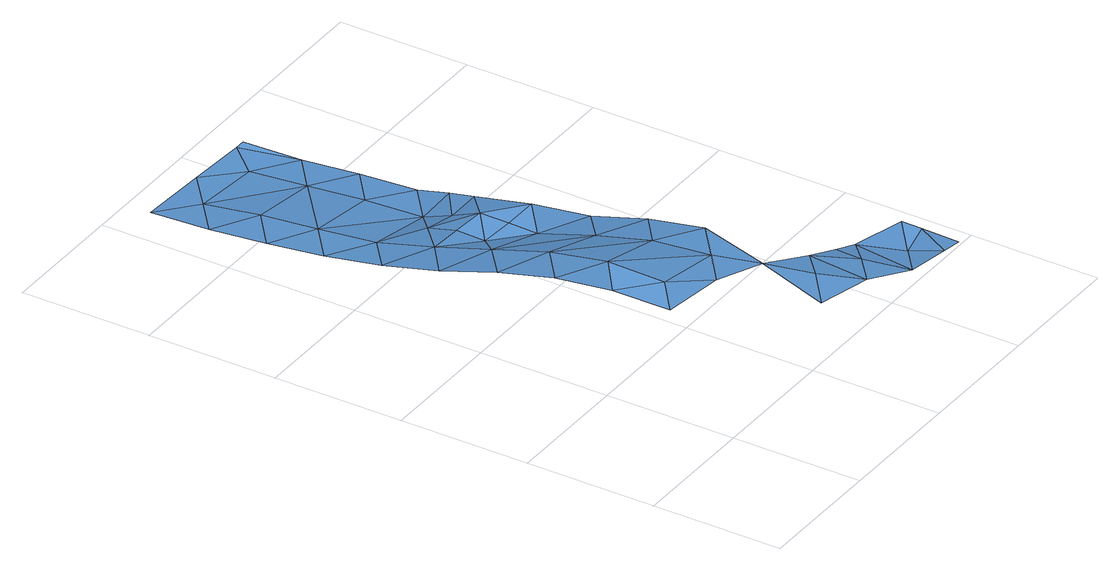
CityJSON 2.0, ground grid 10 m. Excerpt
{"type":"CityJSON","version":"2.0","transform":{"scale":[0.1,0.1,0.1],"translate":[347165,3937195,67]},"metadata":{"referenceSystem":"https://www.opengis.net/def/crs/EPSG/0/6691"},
"CityObjects":{
"waterbody1":{"type":"WaterBody","attributes":{"name":"8","class":"1140","function":"1","WaterBodyRiverFloodingRiskAttribute.description":"4","WaterBodyRiverFloodingRiskAttribute.rankOrg":"1","WaterBodyRiverFloodingRiskAttribute.adminType":"2","WaterBodyRiverFloodingRiskAttribute.scale":"L1"},"geometry":[{"type":"MultiSurface","lod":"1","boundaries":[[[0,1,2]],[[3,2,1]],[[4,2,3]],[[2,4,5]],[[6,5,4]],[[7,5,6]],[[8,5,7]],[[5,8,9]],[[8,10,9]],[[11,12,13]],[[11,14,12]],[[14,11,15]],[[16,15,11]],[[17,15,16]],[[15,17,18]],[[19,20,21]],[[19,22,20]],[[19,23,22]],[[13,24,11]],[[10,25,26]],[[8,25,10]],[[9,0,5]],[[8,7,25]],[[27,7,6]],[[4,28,6]],[[4,3,29]],[[5,0,2]],[[30,31,32]],[[30,33,31]],[[33,30,22]],[[34,33,22]],[[33,34,35]],[[35,34,36]],[[23,36,34]],[[33,35,37]],[[1,0,38]],[[31,33,37]],[[32,14,30]],[[30,14,20]],[[23,34,22]],[[22,30,20]],[[15,21,20]],[[15,18,21]],[[39,40,17]],[[41,42,26]],[[41,26,25]],[[41,25,40]],[[27,43,7]],[[28,27,6]],[[4,29,28]],[[16,39,17]],[[24,16,11]],[[20,14,15]],[[12,14,32]],[[44,18,17]],[[45,7,43]],[[43,44,45]],[[45,25,7]],[[25,45,40]],[[40,45,17]],[[45,44,17]]]}]},
"waterbody2":{"type":"WaterBody","attributes":{"name":"8","class":"1140","function":"1","WaterBodyRiverFloodingRiskAttribute.description":"4","WaterBodyRiverFloodingRiskAttribute.rankOrg":"2","WaterBodyRiverFloodingRiskAttribute.adminType":"2","WaterBodyRiverFloodingRiskAttribute.scale":"L1"},"geometry":[{"type":"MultiSurface","lod":"1","boundaries":[[[46,40,39]],[[24,13,46]],[[46,16,24]],[[39,16,46]],[[13,42,46]],[[41,40,46]],[[41,46,42]]]}]},
"waterbody3":{"type":"WaterBody","attributes":{"name":"8","class":"1140","function":"1","WaterBodyRiverFloodingRiskAttribute.description":"4","WaterBodyRiverFloodingRiskAttribute.rankOrg":"1","WaterBodyRiverFloodingRiskAttribute.adminType":"2","WaterBodyRiverFloodingRiskAttribute.scale":"L1"},"geometry":[{"type":"MultiSurface","lod":"1","boundaries":[[[47,48,49]],[[47,50,48]],[[50,47,51]],[[51,47,52]],[[52,53,51]],[[54,53,52]],[[54,55,56]],[[53,56,57]],[[51,53,57]],[[37,58,59]],[[48,37,59]],[[53,54,56]],[[49,59,58]],[[59,49,48]],[[52,47,49]]]}]}
},
"vertices":[
[126,421,17],[119,468,15],[98,445,15],[70,469,17],[42,446,19],[98,399,19],[41,400,26],[40,354,31],[97,353,24],[125,375,22],[125,329,25],[94,214,46],[122,190,53],[123,237,46],[94,168,60],[38,215,63],[66,238,47],[39,261,49],[10,239,53],[8,146,80],[37,169,77],[9,192,68],[36,122,86],[7,100,86],[95,237,46],[96,306,27],[124,303,32],[12,377,27],[13,423,22],[14,470,19],[93,122,72],[121,98,75],[122,144,66],[92,75,77],[35,76,86],[63,53,80],[7,54,86],[120,52,63],[127,468,15],[67,261,47],[67,284,41],[96,283,36],[124,283,36],[11,331,33],[11,285,41],[39,307,37],
[95,260,46],
[204,27,30],[177,51,39],[176,5,36],[209,50,27],[233,50,18],[232,4,14],[261,26,6],[271,3,9],[289,3,6],[290,33,6],[290,49,6],[119,5,48],[148,28,48]
]}
